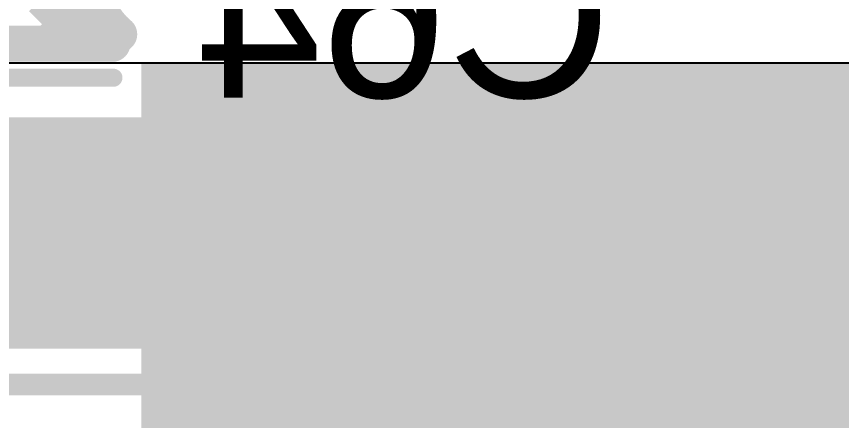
# Model space of a CAD drawing. Header units: millimetres. Extents: x -0.26 to 2.84, y -0.09 to 2.43.
# Drawn here: x 1.6111 to 1.8396, y 0.3581 to 0.47 of the extents above; entities that cross this region are included whole.
import ezdxf

# ---------------------------------------------------------------- set-up
doc = ezdxf.new("R2010")
doc.units = ezdxf.units.MM
doc.header["$MEASUREMENT"] = 0
for name, color, linetype in [('BottomLayer', 5, 'Continuous'), ('BottomOverlay', 54, 'Continuous'), ('TopLayer', 1, 'Continuous'), ('TopOverlay', 2, 'Continuous'), ('TopPaste', 8, 'Continuous'), ('TopSolder', 216, 'Continuous')]:
    doc.layers.add(name, color=color, linetype=linetype)
doc.styles.add('Arial', font='arial.ttf', dxfattribs={"height": 0.2})

# ---------------------------------------------------------------- blocks, each defined once
blk = doc.blocks.new('YPRH1207_181M_93')
at = {"layer": 'TopLayer'}
blk.add_hatch(color=1, dxfattribs=at).paths.add_polyline_path([(0.1378, 0.1063), (0.24803, 0.1063), (0.24803, -0.1063), (0.1378, -0.1063)])
at = {"layer": 'TopPaste'}
blk.add_hatch(color=8, dxfattribs=at).paths.add_polyline_path([(0.1378, 0.1063), (0.24803, 0.1063), (0.24803, -0.1063), (0.1378, -0.1063)])
at = {"layer": 'TopSolder'}
blk.add_hatch(color=216, dxfattribs=at).paths.add_polyline_path([(0.1338, 0.1103), (0.25203, 0.1103), (0.25203, -0.1103), (0.1338, -0.1103)])
at = {"layer": 'TopOverlay', "const_width": 0.005}
blk.add_lwpolyline([(0.248, 0.248), (0.248, 0.118)], dxfattribs=at)
at = {"layer": 'TopOverlay', "const_width": 0.0025}
blk.add_lwpolyline([(0.24675, 0.118, 1), (0.24925, 0.118, 1)], format="xyb", close=True, dxfattribs=at)

msp = doc.modelspace()

# ---------------------------------------------------------------- linework, layer by layer
at = {"layer": 'BottomLayer'}
for points, const_width in [([(1.411, 0.422), (2.181, 0.422)], 0.04), ([(1.406, 0.368), (2.027, 0.368)], 0.006)]:
    msp.add_lwpolyline(points, dxfattribs=dict(at, const_width=const_width))
at = {"layer": 'TopLayer'}
msp.add_line((2.008, 0.457), (1.507, 0.457), dxfattribs=at)
for points, const_width in [([(1.61813, 0.475), (1.63072, 0.46241)], 0.01), ([(1.61986, 0.46241), (1.63245, 0.475)], 0.01), ([(1.506, 0.46241), (1.6377, 0.46241)], 0.01), ([(1.58591, 0.39791), (1.75, 0.39791)], 0.04)]:
    msp.add_lwpolyline(points, dxfattribs=dict(at, const_width=const_width))
at = {"layer": 'TopLayer', "const_width": 0.01}
msp.add_lwpolyline([(1.63958, 0.46503, -0.146063), (1.63302, 0.475)], format="xyb", dxfattribs=at)
at = {"layer": 'TopLayer'}
for points, const_width in [([(1.63708, 0.46503, 1), (1.64208, 0.46503, 1)], 0.005), ([(1.61736, 0.46241, 1), (1.62236, 0.46241, 1)], 0.005), ([(1.62822, 0.46241, 1), (1.63322, 0.46241, 1)], 0.005), ([(1.6352, 0.46241, 1), (1.6402, 0.46241, 1)], 0.005), ([(1.74, 0.39791, 1), (1.76, 0.39791, 1)], 0.02)]:
    msp.add_lwpolyline(points, format="xyb", close=True, dxfattribs=dict(at, const_width=const_width))

# ---------------------------------------------------------------- block references
at = {"rotation": 90}
msp.add_blockref('YPRH1207_181M_93', (1.756, 0.205), dxfattribs=at)

# ---------------------------------------------------------------- texts
at = {"layer": 'BottomOverlay', "style": 'Arial', "text_generation_flag": 2}
msp.add_text('C64', height=0.045, dxfattribs=at).set_placement((1.77598, 0.44751))

doc.saveas('drawing.dxf')
